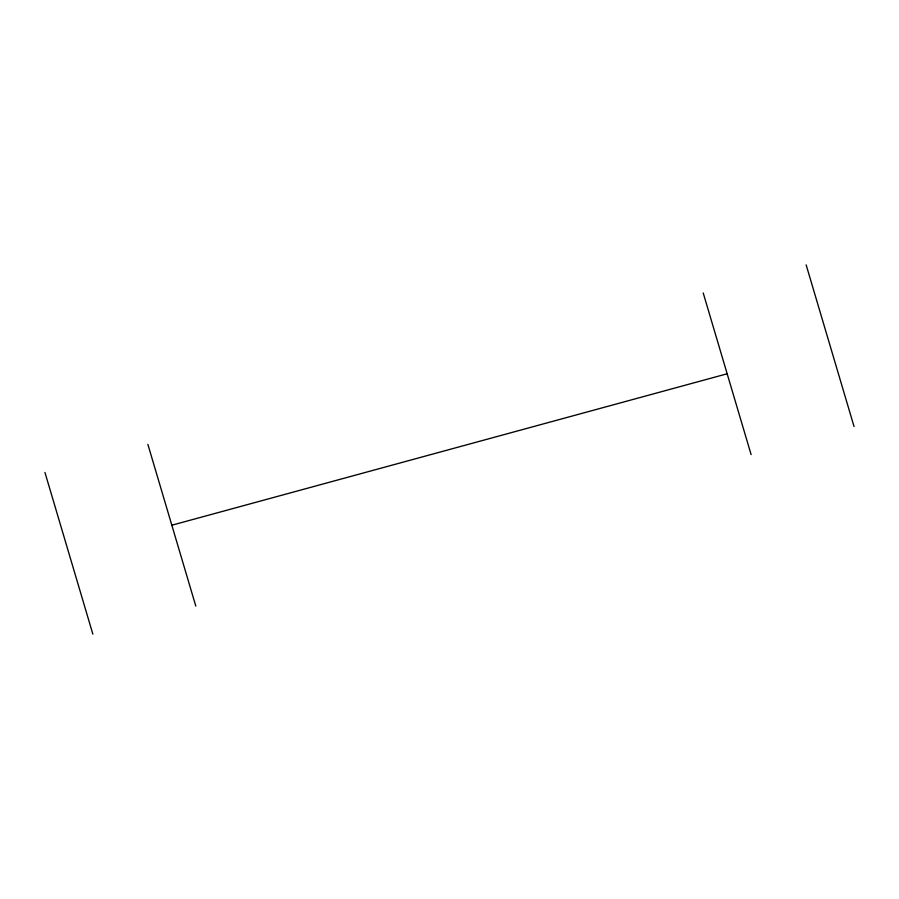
<?xml version="1.0" encoding="UTF-8"?>
<svg xmlns="http://www.w3.org/2000/svg" width="899" height="899" viewBox="0 0 899 899"><rect width="100%" height="100%" fill="white"/><g stroke="black" fill="none" stroke-linecap="round" stroke-linejoin="round"><path stroke-width="1.35" d="M171.844 525.218L727.156 373.782M806.145 264.879L854.05 426.542M703.209 292.95L751.115 454.613M147.886 444.387L195.791 606.05M44.95 472.458L92.855 634.121"/></g></svg>
